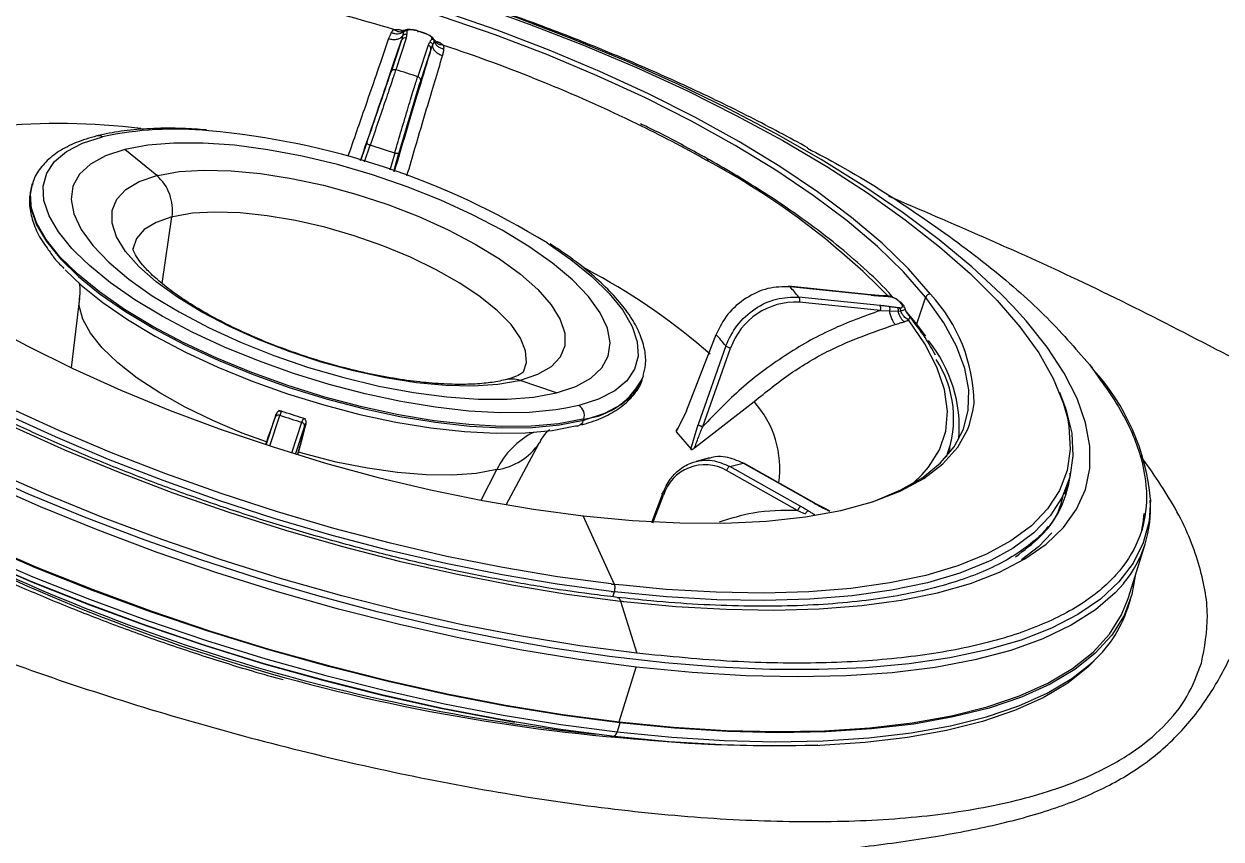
# Model space of a CAD drawing. Extents: x 939 to 1039, y 781 to 934.
# Drawn here: x 994.111 to 997.789, y 834.516 to 837.02 of the extents above; entities that cross this region are included whole.
import ezdxf

# ---------------------------------------------------------------- set-up
doc = ezdxf.new("R2010")
doc.units = 0
doc.header["$MEASUREMENT"] = 0
doc.layers.add('1', color=4, linetype='Continuous')

# ---------------------------------------------------------------- blocks, each defined once
blk = doc.blocks.new('Envoy')
at = {"layer": '1', "color": 3, "linetype": 'Continuous', "lineweight": 25}
for p, q in [((56.6192, 37.8247), (56.6065, 37.8285)), ((56.623, 37.8205), (56.6204, 37.808)), ((56.6259, 37.8245), (56.6213, 37.8245)), ((56.6256, 37.8243), (56.623, 37.8205)), ((56.6318, 37.827), (56.6256, 37.8243)), ((56.6829, 37.8187), (56.6682, 37.8234)), ((56.6172, 37.7949), (56.585, 37.6979)), ((56.6317, 37.8016), (56.5995, 37.7046)), ((56.6204, 37.808), (56.6172, 37.7949)), ((56.6993, 37.7801), (56.667, 37.6832)), ((56.7126, 37.7787), (56.7179, 37.7904)), ((56.7181, 37.7949), (56.7138, 37.8021)), ((56.7179, 37.7904), (56.7181, 37.7949)), ((56.7365, 37.7872), (56.7242, 37.7913)), ((56.7073, 37.7663), (56.6751, 37.6693)), ((56.7073, 37.7663), (56.7126, 37.7787)), ((55.865, 37.3791), (55.7669, 37.4597)), ((56.5104, 37.48), (56.4915, 37.4254)), ((56.5031, 37.4216), (56.5207, 37.4726)), ((56.5964, 37.4485), (56.5813, 37.3957)), ((56.593, 37.3918), (56.6093, 37.4486)), ((55.4824, 37.3535), (55.4812, 37.3497)), ((55.4817, 37.351), (55.4824, 37.3535)), ((55.8812, 37.0483), (55.9118, 37.2524)), ((57.2115, 37.078), (57.1803, 37.0953)), ((58.0586, 37.0133), (57.8064, 37.0392)), ((58.0607, 37.0121), (57.8111, 37.0377)), ((58.0848, 37.0112), (58.0589, 37.0132)), ((58.109, 37.0097), (58.0845, 37.0112)), ((58.1161, 37.0089), (58.1089, 37.0097)), ((55.6272, 37.0029), (55.6019, 36.7892)), ((58.0874, 36.9803), (57.8378, 37.006)), ((58.0886, 36.9648), (57.8391, 36.9904)), ((58.1588, 36.9822), (58.1529, 36.9892)), ((58.2275, 37.006), (58.1996, 36.9224)), ((58.0886, 36.9648), (58.1167, 36.9639)), ((58.1167, 36.9639), (58.143, 36.9631)), ((58.143, 36.9631), (58.1506, 36.964)), ((58.1644, 36.9645), (58.1996, 36.9224)), ((58.1748, 36.9359), (58.1698, 36.9388)), ((58.1996, 36.9224), (58.2273, 36.886)), ((57.493, 36.6568), (57.5836, 36.8915)), ((57.6135, 36.856), (57.5282, 36.6151)), ((57.5432, 36.6083), (57.6284, 36.8492)), ((57.0932, 36.7121), (56.9816, 36.7498)), ((57.3571, 36.7535), (57.3588, 36.7583)), ((57.3588, 36.7583), (57.36, 36.7622)), ((57.3607, 36.7647), (57.36, 36.7622)), ((57.5178, 36.5431), (57.7003, 36.6851)), ((56.2121, 36.5489), (56.2434, 36.6428)), ((56.2474, 36.6551), (56.2434, 36.6428)), ((57.1622, 36.6732), (57.1217, 36.6644)), ((57.493, 36.6568), (57.4615, 36.5921)), ((56.201, 36.5525), (56.2289, 36.6362)), ((56.2797, 36.5274), (56.3109, 36.6214)), ((56.2911, 36.5239), (56.319, 36.6076)), ((56.3109, 36.6214), (56.3155, 36.6335)), ((57.1776, 36.6315), (57.1764, 36.6277)), ((57.4707, 36.611), (57.4667, 36.6038)), ((57.5066, 36.5385), (57.5282, 36.6151)), ((57.4615, 36.592), (57.5067, 36.5385)), ((56.9387, 36.3682), (57.0404, 36.5578)), ((58.2964, 36.5245), (58.3027, 36.5444)), ((57.5635, 36.5119), (57.5224, 36.5015)), ((57.6261, 36.4858), (57.6669, 36.4961)), ((57.885, 36.3731), (57.6669, 36.4961)), ((57.8875, 36.3729), (57.6693, 36.4959)), ((56.8619, 36.382), (56.91, 36.4762)), ((57.8342, 36.3509), (57.616, 36.4738)), ((57.8442, 36.3628), (57.6261, 36.4858)), ((58.6555, 36.4008), (58.6681, 36.4435)), ((57.4202, 36.4045), (57.3848, 36.313)), ((57.3895, 36.3129), (57.4221, 36.3973)), ((57.8342, 36.3509), (57.8577, 36.3399)), ((57.9128, 36.3593), (57.8882, 36.3724)), ((57.9348, 36.3481), (57.9125, 36.3595)), ((57.2717, 36.1236), (57.1755, 36.3341)), ((58.8498, 36.0799), (58.9027, 36.2476)), ((57.2667, 36.0853), (57.2714, 36.1009)), ((57.2979, 36.1207), (57.2716, 36.1236)), ((57.2904, 36.0722), (57.3402, 35.9118)), ((58.8487, 36.0501), (58.8573, 36.0775)), ((57.2855, 35.7017), (57.3384, 35.8695)), ((57.2883, 35.6982), (57.2797, 35.6708))]:
    blk.add_line(p, q, dxfattribs=at)
at = {"layer": '1', "color": 3, "linetype": 'Continuous', "lineweight": 25, "flags": 128}
for points in [[(58.4964, 36.9769), (58.4588, 37.0156), (58.3697, 37.0987), (58.2694, 37.182), (58.1584, 37.265), (58.0374, 37.3473), (57.9071, 37.4284), (57.7682, 37.5077), (57.6216, 37.5848), (57.468, 37.6593), (57.3086, 37.7307), (57.144, 37.7986), (56.9754, 37.8626), (56.8037, 37.9224), (56.6298, 37.9775), (56.4549, 38.0278), (56.28, 38.0727), (56.106, 38.1122), (55.9339, 38.146), (55.7649, 38.1739), (55.5999, 38.1956)], [(56.8397, 37.9054), (57.0098, 37.8448), (57.1765, 37.78), (57.3387, 37.7114), (57.4954, 37.6393), (57.6458, 37.5643), (57.7888, 37.4867), (57.9236, 37.4071), (58.0493, 37.3259), (58.1652, 37.2437), (58.2706, 37.1609), (58.3648, 37.0781), (58.4473, 36.9957), (58.5175, 36.9143), (58.575, 36.8344), (58.6194, 36.7564), (58.6505, 36.6809), (58.6631, 36.6351)], [(55.4223, 36.6085), (55.5817, 36.5371), (55.7463, 36.4692), (55.9149, 36.4052), (56.0866, 36.3454), (56.2605, 36.2903), (56.4354, 36.2401), (56.6104, 36.1951), (56.7844, 36.1556), (56.9564, 36.1218), (57.1254, 36.0939), (57.2904, 36.0722)], [(58.2427, 37.0149), (58.1746, 37.0927), (58.0936, 37.1715), (58.0002, 37.2506), (57.8952, 37.3295), (57.7793, 37.4075), (57.6535, 37.4841), (57.5187, 37.5587), (57.376, 37.6307), (57.2263, 37.6995), (57.0709, 37.7647), (56.911, 37.8257), (56.7477, 37.8821), (56.5823, 37.9334), (56.416, 37.9793), (56.2502, 38.0194), (56.0861, 38.0535), (55.9249, 38.0811), (55.7679, 38.1022)], [(58.2275, 37.006), (58.1599, 37.0833), (58.0794, 37.1616), (57.9866, 37.2402), (57.8823, 37.3185), (57.7672, 37.396), (57.6423, 37.4721), (57.5084, 37.5462), (57.3666, 37.6177), (57.218, 37.686), (57.0637, 37.7508), (56.9048, 37.8114), (56.7426, 37.8674), (56.5783, 37.9184), (56.4132, 37.964), (56.2485, 38.0038), (56.0855, 38.0376), (55.9254, 38.065), (55.7695, 38.086)], [(55.3326, 36.9278), (55.4663, 36.8559), (55.6072, 36.7867), (55.7544, 36.7206), (55.9067, 36.6581), (56.0631, 36.5996), (56.2224, 36.5456), (56.3835, 36.4964), (56.5453, 36.4524), (56.7065, 36.4139), (56.8661, 36.3812), (57.0228, 36.3546), (57.1755, 36.3342)], [(57.2883, 35.6982), (57.1154, 35.7209), (56.9384, 35.7497), (56.7583, 35.7844), (56.5761, 35.8249), (56.3927, 35.8709), (56.2092, 35.9222), (56.0265, 35.9786), (55.8455, 36.0397), (55.6673, 36.1051), (55.4928, 36.1747), (55.323, 36.2479)], [(55.3261, 36.2497), (55.4954, 36.1767), (55.6694, 36.1074), (55.8471, 36.0421), (56.0275, 35.9812), (56.2097, 35.925), (56.3926, 35.8739), (56.5754, 35.828), (56.7571, 35.7876), (56.9366, 35.753), (57.1131, 35.7243), (57.2855, 35.7017)], [(57.2609, 36.1021), (57.0954, 36.1244), (56.9259, 36.1528), (56.7535, 36.1874), (56.5792, 36.2278), (56.4041, 36.2737), (56.2292, 36.325), (56.0557, 36.3813), (55.8845, 36.4422), (55.7168, 36.5074), (55.5536, 36.5764), (55.3959, 36.6489), (55.2447, 36.7244), (55.1008, 36.8025), (54.9652, 36.8826), (54.8387, 36.9642), (54.722, 37.047), (54.616, 37.1303), (54.5212, 37.2136), (54.4383, 37.2965), (54.3677, 37.3783), (54.3098, 37.4587), (54.2744, 37.519)], [(55.6159, 37.1428), (55.6045, 37.155), (55.563, 37.2063), (55.5343, 37.2558), (55.5185, 37.3029), (55.5161, 37.3468), (55.527, 37.3869), (55.5511, 37.4226), (55.5879, 37.4534), (55.6371, 37.4788), (55.6978, 37.4986)], [(57.2712, 35.6567), (57.0987, 35.6793), (56.9223, 35.708), (56.7428, 35.7426), (56.5612, 35.783), (56.3784, 35.8289), (56.1954, 35.88), (56.0133, 35.9362), (55.8329, 35.9971), (55.6553, 36.0624), (55.4814, 36.1317), (55.312, 36.2046)], [(55.7669, 37.4597), (55.7077, 37.4401), (55.661, 37.4144), (55.6274, 37.3832), (55.6075, 37.3468), (55.6017, 37.306), (55.6101, 37.2614), (55.6325, 37.2139), (55.6685, 37.1641), (55.7176, 37.113), (55.7789, 37.0614), (55.8513, 37.0102), (55.9336, 36.9604), (56.0244, 36.9127), (56.1222, 36.8679), (56.2252, 36.8269), (56.3317, 36.7903), (56.4399, 36.7588), (56.5479, 36.7328), (56.654, 36.7129), (56.7561, 36.6994), (56.8527, 36.6925), (56.9421, 36.6923), (57.0227, 36.6989), (57.0932, 36.7121)], [(57.0932, 36.7121), (57.1523, 36.7317), (57.1991, 36.7573), (57.2327, 36.7886), (57.2526, 36.8249), (57.2584, 36.8657), (57.25, 36.9103), (57.2276, 36.9579), (57.1915, 37.0077), (57.1424, 37.0588), (57.0812, 37.1104), (57.0088, 37.1615), (56.9264, 37.2114), (56.8356, 37.2591), (56.7379, 37.3038), (56.6349, 37.3449), (56.5284, 37.3815), (56.4201, 37.413), (56.3121, 37.4389), (56.2061, 37.4588), (56.1039, 37.4723), (56.0073, 37.4792), (55.9179, 37.4794), (55.8373, 37.4728), (55.7669, 37.4597)], [(55.3143, 36.2204), (55.4842, 36.1472), (55.6587, 36.0777), (55.8369, 36.0122), (56.0178, 35.9512), (56.2006, 35.8948), (56.3841, 35.8435), (56.5674, 35.7975), (56.7496, 35.757), (56.9297, 35.7222), (57.1067, 35.6935), (57.2797, 35.6708)], [(56.9783, 36.749), (56.9127, 36.7375), (56.8372, 36.7327), (56.7534, 36.7346), (56.6628, 36.7432), (56.5674, 36.7582), (56.4691, 36.7795), (56.3698, 36.8066), (56.2717, 36.8389), (56.1766, 36.8757), (56.0865, 36.9164), (56.0032, 36.96), (55.9284, 37.0058), (55.8637, 37.0528), (55.8103, 37.1), (55.7693, 37.1465), (55.7415, 37.1913), (55.7276, 37.2336), (55.7278, 37.2724), (55.742, 37.307), (55.7701, 37.3368), (55.8113, 37.3609), (55.865, 37.3791)], [(55.8683, 37.3799), (55.9339, 37.3914), (56.0093, 37.3962), (56.0932, 37.3943), (56.1838, 37.3858), (56.2792, 37.3707), (56.3775, 37.3494), (56.4767, 37.3224), (56.5749, 37.2901), (56.67, 37.2532), (56.7601, 37.2126), (56.8434, 37.1689), (56.9181, 37.1231), (56.9829, 37.0761), (57.0363, 37.0289), (57.0773, 36.9824), (57.105, 36.9376), (57.119, 36.8953), (57.1188, 36.8565), (57.1045, 36.8219), (57.0765, 36.7922), (57.0352, 36.768), (56.9816, 36.7498)], [(55.4812, 37.3497), (55.4757, 37.3217), (55.4788, 37.2763), (55.4955, 37.2277), (55.5257, 37.1765), (55.5688, 37.1235), (55.6243, 37.0696), (55.6914, 37.0154), (55.7691, 36.9618), (55.8562, 36.9095), (55.9515, 36.8593), (56.0536, 36.812), (56.161, 36.7681), (56.2722, 36.7285), (56.3855, 36.6935), (56.4994, 36.6638), (56.612, 36.6397), (56.7219, 36.6217), (56.8274, 36.6099), (56.927, 36.6046), (57.0193, 36.6058), (57.1028, 36.6136), (57.1764, 36.6277)], [(57.1742, 36.6307), (57.1, 36.6169), (57.0161, 36.6095), (56.9234, 36.6086), (56.8235, 36.6142), (56.7177, 36.6263), (56.6076, 36.6446), (56.4948, 36.669), (56.381, 36.699), (56.2677, 36.7342), (56.1567, 36.7741), (56.0495, 36.8182), (55.9477, 36.8657), (55.8527, 36.916), (55.7661, 36.9684), (55.6889, 37.022), (55.6224, 37.0762), (55.5675, 37.1302), (55.525, 37.183), (55.4955, 37.2341), (55.4795, 37.2826), (55.4771, 37.3278), (55.4817, 37.351)], [(58.9185, 36.3848), (58.9141, 36.3173), (58.8965, 36.2509), (58.8657, 36.1887), (58.8218, 36.1312), (58.7651, 36.0785), (58.6958, 36.0311), (58.6145, 35.989), (58.5214, 35.9527), (58.4171, 35.9222), (58.3021, 35.8977), (58.1771, 35.8794), (58.0427, 35.8674), (57.8997, 35.8616), (57.7487, 35.8622), (57.5906, 35.8691), (57.4263, 35.8824), (57.2567, 35.9019), (57.0825, 35.9275), (56.9048, 35.9591), (56.7246, 35.9965), (56.5427, 36.0395), (56.3601, 36.088), (56.1778, 36.1416), (55.9969, 36.2), (55.8182, 36.263), (55.6426, 36.3302), (55.4713, 36.4012), (55.305, 36.4757)], [(57.3402, 35.9119), (57.1651, 35.9349), (56.986, 35.9642), (56.8037, 35.9997), (56.6192, 36.0411), (56.4337, 36.0883), (56.2481, 36.1409), (56.0634, 36.1986), (55.8808, 36.2612), (55.7012, 36.3283), (55.5257, 36.3995), (55.3552, 36.4744), (55.1906, 36.5527), (55.0329, 36.6337), (54.8831, 36.7172), (54.7418, 36.8026), (54.6099, 36.8895), (54.4882, 36.9774), (54.3773, 37.0657), (54.2778, 37.154), (54.1903, 37.2418), (54.1153, 37.3287)], [(57.2611, 36.1248), (57.0967, 36.1469), (56.9282, 36.1753), (56.7568, 36.2096), (56.5836, 36.2497), (56.4095, 36.2954), (56.2357, 36.3464), (56.0632, 36.4023), (55.8931, 36.4629), (55.7264, 36.5276), (55.5642, 36.5963), (55.4074, 36.6684), (55.2571, 36.7434), (55.1141, 36.821), (54.9793, 36.9006), (54.8536, 36.9818), (54.7376, 37.064), (54.6322, 37.1468), (54.538, 37.2296), (54.4556, 37.312), (54.4359, 37.3335)], [(57.3384, 35.8695), (57.1618, 35.8927), (56.981, 35.9223), (56.797, 35.9581), (56.6109, 35.9999), (56.4237, 36.0474), (56.2364, 36.1005), (56.0501, 36.1588), (55.8658, 36.222), (55.6846, 36.2897), (55.5075, 36.3615), (55.3354, 36.4371), (55.1694, 36.516), (55.0103, 36.5979), (54.8591, 36.6821), (54.7165, 36.7683), (54.5834, 36.8559), (54.4606, 36.9446), (54.3487, 37.0337), (54.2483, 37.1228), (54.1601, 37.2115), (54.0844, 37.2991)], [(56.9923, 36.7761), (57.0012, 36.8049), (56.9986, 36.8409), (56.9826, 36.88), (56.9536, 36.9214), (56.9122, 36.964), (56.8593, 37.0069), (56.7961, 37.0492), (56.7241, 37.09), (56.6448, 37.1283), (56.5599, 37.1633), (56.4714, 37.1943), (56.3813, 37.2204), (56.2915, 37.2412), (56.204, 37.2561), (56.1208, 37.2649), (56.0437, 37.2673), (55.9745, 37.2634), (55.9147, 37.2531)], [(55.9118, 37.2524), (55.8632, 37.2357), (55.8265, 37.2134), (55.8025, 37.1858), (55.7917, 37.1536), (55.7916, 37.1533)], [(57.0642, 37.1725), (57.1374, 37.1216), (57.2021, 37.0691), (57.2556, 37.0168), (57.297, 36.9655), (57.3258, 36.9159), (57.3415, 36.8689), (57.344, 36.825), (57.3331, 36.7848), (57.309, 36.7491), (57.2721, 36.7183), (57.2229, 36.6929), (57.1622, 36.6732)], [(57.1217, 36.6644), (57.0908, 36.6595), (57.0098, 36.652), (56.9203, 36.6509), (56.8236, 36.6561), (56.7213, 36.6675), (56.6146, 36.6851), (56.5053, 36.7085), (56.3949, 36.7374), (56.285, 36.7714), (56.1772, 36.81), (56.0731, 36.8526), (55.9742, 36.8986), (55.8819, 36.9473), (55.7977, 36.9981), (55.7226, 37.0501), (55.6579, 37.1027), (55.6159, 37.1428)], [(55.584, 37.09), (55.6332, 37.0428), (55.6988, 36.9898), (55.7748, 36.9373), (55.86, 36.8861), (55.9532, 36.837), (56.0531, 36.7907), (56.1583, 36.7478), (56.267, 36.709), (56.3779, 36.6748), (56.4893, 36.6457), (56.5996, 36.6222), (56.7071, 36.6045), (56.8103, 36.593), (56.9078, 36.5878), (56.998, 36.589), (57.0797, 36.5966), (57.1517, 36.6104)], [(56.202, 36.561), (56.1279, 36.5883), (56.0372, 36.6266), (55.9521, 36.6681), (55.8742, 36.712), (55.8049, 36.7575), (55.7457, 36.8038), (55.6975, 36.8499), (55.6612, 36.8951), (55.6376, 36.9384), (55.627, 36.9792), (55.6272, 37.0029)], [(57.3007, 36.071), (57.4605, 36.0559), (57.6143, 36.047), (57.7613, 36.0445), (57.9005, 36.0484), (58.0313, 36.0586), (58.1528, 36.0751), (58.2643, 36.0979), (58.3651, 36.1266), (58.4547, 36.1613), (58.5326, 36.2017), (58.5982, 36.2475), (58.6513, 36.2985), (58.6914, 36.3544), (58.7184, 36.4148), (58.7321, 36.4795), (58.7325, 36.548), (58.7194, 36.6199), (58.693, 36.6948), (58.6535, 36.7723), (58.6011, 36.8519), (58.5361, 36.9331), (58.4964, 36.9769)], [(58.0539, 36.3742), (58.0722, 36.3804), (58.1515, 36.4136), (58.2188, 36.4524), (58.2735, 36.4966), (58.3152, 36.546), (58.3437, 36.6001), (58.3588, 36.6586), (58.3602, 36.721), (58.3481, 36.7869), (58.3225, 36.8558), (58.2836, 36.9273), (58.2317, 37.0007)], [(58.2171, 36.461), (58.2369, 36.4836), (58.2701, 36.5366), (58.2893, 36.5942), (58.2944, 36.656), (58.2854, 36.7217), (58.2623, 36.7905), (58.2254, 36.8621), (58.1748, 36.9359)], [(57.1799, 36.6286), (57.242, 36.6492), (57.292, 36.6757), (57.3295, 36.7077), (57.3537, 36.7448), (57.3571, 36.7535)], [(58.6385, 36.7139), (58.6587, 36.6616), (58.6764, 36.5885), (58.6804, 36.5189), (58.6707, 36.453), (58.6473, 36.3913), (58.6104, 36.3342), (58.5601, 36.2821), (58.4969, 36.2352), (58.4277, 36.197)], [(54.4479, 36.6942), (54.4534, 36.6901), (54.5763, 36.6045), (54.7087, 36.52), (54.8498, 36.4371), (54.9988, 36.3561), (55.155, 36.2776), (55.3176, 36.202), (55.4856, 36.1296), (55.6583, 36.0608), (55.8345, 35.996), (56.0135, 35.9356), (56.1943, 35.8799), (56.3758, 35.8291), (56.5572, 35.7835), (56.7374, 35.7435), (56.9156, 35.7091), (56.9642, 35.7007)], [(58.3628, 36.6145), (58.3742, 36.6603), (58.3766, 36.6803)], [(56.2325, 36.6474), (56.2318, 36.6452), (56.2289, 36.6362)], [(56.2296, 36.6398), (56.2313, 36.6446), (56.2327, 36.648), (56.2325, 36.6474)], [(56.3231, 36.6189), (56.3234, 36.6192), (56.3229, 36.6155), (56.3205, 36.6056), (56.3164, 36.5898), (56.3107, 36.5686), (56.3036, 36.5429), (56.2977, 36.5219)], [(56.319, 36.6076), (56.3221, 36.6165), (56.3231, 36.6189)], [(57.1755, 36.3342), (57.3272, 36.3198), (57.4723, 36.3123), (57.6099, 36.3117), (57.7388, 36.3179), (57.858, 36.3311), (57.9667, 36.3509), (58.064, 36.3774), (58.1492, 36.4103), (58.2217, 36.4493), (58.2808, 36.4942), (58.3261, 36.5446), (58.3573, 36.6001), (58.3628, 36.6145)], [(58.6631, 36.6351), (58.6681, 36.6083), (58.6721, 36.5391), (58.6624, 36.4736), (58.6392, 36.4123), (58.6025, 36.3556), (58.5526, 36.3037), (58.4897, 36.2571), (58.4144, 36.216), (58.327, 36.1807), (58.3195, 36.1781)], [(56.91, 36.4762), (56.8465, 36.4644), (56.7736, 36.4589), (56.6925, 36.4598), (56.6049, 36.4669), (56.5124, 36.4801), (56.4166, 36.4993), (56.3194, 36.5241), (56.3003, 36.5296)], [(58.184, 36.4307), (58.1901, 36.4357), (58.2171, 36.461)], [(58.8972, 36.3258), (58.8953, 36.3124), (58.8909, 36.2901)], [(58.8931, 36.2897), (58.8936, 36.2923), (58.8994, 36.3414)], [(58.6157, 36.282), (58.5742, 36.2394), (58.5222, 36.1991)], [(58.4277, 36.197), (58.4211, 36.1938), (58.3332, 36.1583), (58.2336, 36.1288), (58.1231, 36.1054), (58.0023, 36.0884), (57.8719, 36.0779), (57.7327, 36.0739), (57.5856, 36.0764), (57.4316, 36.0854), (57.2714, 36.1009)], [(58.3195, 36.1781), (58.228, 36.1513), (58.1181, 36.1281), (57.998, 36.1112), (57.8684, 36.1008), (57.7301, 36.0968), (57.5839, 36.0992), (57.4308, 36.1082), (57.2979, 36.1207)], [(58.8718, 36.1496), (58.8617, 36.0925), (58.8373, 36.0279), (58.7997, 35.9676), (58.7491, 35.9122), (58.6858, 35.8619), (58.61, 35.8169), (58.5222, 35.7774), (58.4229, 35.7438), (58.3126, 35.7162), (58.1919, 35.6946), (58.0614, 35.6794), (57.9218, 35.6704), (57.7739, 35.6678), (57.6185, 35.6716), (57.4563, 35.6817), (57.2883, 35.6982)], [(58.8362, 36.1267), (58.8105, 36.0981), (58.7494, 36.0453), (58.6752, 35.9979), (58.5883, 35.9564), (58.4893, 35.9209), (58.3787, 35.8915), (58.2571, 35.8686), (58.1251, 35.8521), (57.9836, 35.8423), (57.8333, 35.8391), (57.6751, 35.8426), (57.5098, 35.8527), (57.3384, 35.8695)], [(57.2855, 35.7017), (57.453, 35.6853), (57.6147, 35.6752), (57.7697, 35.6714), (57.9172, 35.674), (58.0563, 35.6829), (58.1864, 35.6981), (58.3068, 35.7196), (58.4168, 35.7472), (58.5158, 35.7807), (58.6033, 35.82), (58.6788, 35.8649), (58.742, 35.9151), (58.7924, 35.9703), (58.8299, 36.0304), (58.8498, 36.0799)], [(58.7641, 35.9084), (58.7273, 35.87), (58.6642, 35.8199), (58.5887, 35.775), (58.5012, 35.7357), (58.4022, 35.7022), (58.2922, 35.6746), (58.1719, 35.6532), (58.0418, 35.6379), (57.9027, 35.629), (57.7552, 35.6264), (57.6003, 35.6302), (57.4386, 35.6403), (57.2712, 35.6567)], [(57.2797, 35.6708), (57.4477, 35.6543), (57.6099, 35.6442), (57.7653, 35.6404), (57.9132, 35.643), (58.0528, 35.6519), (58.1833, 35.6672), (58.304, 35.6888), (58.4143, 35.7164), (58.5136, 35.75), (58.6014, 35.7894), (58.6771, 35.8345), (58.7337, 35.8786)]]:
    blk.add_lwpolyline(points, dxfattribs=at)
at = {"layer": '1', "color": 3, "linetype": 'Continuous', "lineweight": 25}
for centre, radius, start, end in [((55.1446, 33.0464), 4.9962, 73.1436, 80.5251), ((56.6279, 37.7908), 0.0114, 70.5192, 158.8934), ((56.6962, 37.769), 0.0115, 346.1646, 74.2265), ((55.1865, 33.0839), 4.9478, 64.1919, 71.6185), ((30.6386, 46.455), 27.3843, 340.86825, 341.3502), ((55.332, 33.5962), 4.2995, 71.9094, 72.8544), ((63.8289, 35.4157), 7.5005, 162.51407, 164.2736), ((55.5664, 35.4617), 2.0774, 83.1039, 95.5485), ((55.9189, 36.4662), 1.0558, 84.2071, 102.0851), ((55.5726, 33.8991), 4.0458, 60.6602, 64.0882), ((55.6865, 37.4795), 0.0222, 59.2126, 103.503), ((55.8175, 35.1487), 2.377, 58.3658, 84.9813), ((55.4223, 33.8829), 3.754, 71.7742, 72.986), ((57.5604, 37.4205), 0.0077, 67.8475, 134.4965), ((56.4721, 35.3951), 2.3015, 44.4896, 61.9331), ((55.9706, 36.9616), 0.4306, 103.7361, 104.1874), ((55.7732, 37.2732), 0.1402, 351.4597, 49.0688), ((56.0049, 36.8839), 0.3801, 103.7396, 104.1834), ((56.2338, 35.2974), 2.0313, 49.0224, 61.2288), ((57.1646, 36.4658), 0.8631, 38.7392, 41.4956), ((58.0582, 37.0102), 0.0031, 36.2035, 82.61), ((58.2401, 37.0018), 0.0133, 78.5767, 161.5782), ((57.8743, 36.6734), 0.5023, 0.7878, 42.8219), ((57.8281, 36.7791), 0.2116, 87.0367, 160.6671), ((58.071, 36.9712), 0.0187, 340.0371, 29.0968), ((57.4409, 36.3799), 1.0053, 38.1354, 38.5223), ((57.0231, 36.389), 0.7527, 38.3418, 41.8809), ((57.8985, 36.6026), 0.4328, 355.7549, 38.6701), ((57.9839, 36.6342), 0.3298, 338.9392, 33.2119), ((58.7162, 36.7763), 0.0269, 17.1647, 57.1512), ((56.955, 36.6741), 0.0802, 70.6915, 103.5884), ((56.8779, 37.1599), 0.423, 283.732, 284.1915), ((57.1506, 36.8618), 0.2319, 276.68, 334.545), ((58.2427, 36.3248), 0.6784, 5.0763, 42.6249), ((57.4724, 36.4789), 0.3073, 351.8629, 42.1383), ((66.0001, 33.1742), 10.3669, 160.47075, 160.97844), ((57.5788, 40.7316), 4.3013, 251.9117, 252.8563), ((57.1427, 36.6423), 0.0365, 342.8461, 57.6814), ((57.1543, 36.633), 0.0228, 263.6356, 346.4556), ((57.0327, 37.2044), 0.5909, 283.8495, 284.1905), ((57.0473, 37.1391), 0.5275, 284.1705, 284.5705), ((57.1369, 36.3655), 0.2525, 116.9799, 154.0105), ((56.8846, 36.6619), 0.1874, 277.7833, 326.1747), ((57.5497, 36.3579), 0.1335, 60.221, 162.8491), ((58.3555, 36.4958), 0.3184, 318.9116, 352.796), ((57.7852, 41.3884), 5.7571, 239.15262, 265.88196), ((58.5625, 36.3547), 0.3562, 320.2033, 4.4603), ((57.8306, 41.5326), 5.9013, 241.02561, 264.00898), ((57.8521, 36.3461), 0.0185, 115.1164, 164.9461), ((57.886, 36.3702), 0.00305, 44.4919, 108.7509), ((57.833, 41.0112), 4.9198, 263.3252, 263.4482), ((57.842, 41.0688), 5.0006, 263.3271, 263.4488), ((57.8324, 40.795), 4.7538, 263.4537, 263.5784), ((58.4761, 36.1757), 0.3932, 310.9363, 341.3716), ((57.7483, 39.5969), 3.9685, 262.958, 272.1448), ((57.2531, 35.6773), 0.0274, 311.3146, 346.2844)]:
    blk.add_arc(centre, radius, start, end, dxfattribs=at)
for points, knots in [([(57.8658, 37.4649), (57.8074, 37.4964), (57.6873, 37.5613), (57.4996, 37.6514), (57.3063, 37.7371), (57.1119, 37.8156), (56.9163, 37.8876), (56.7193, 37.9534), (56.5207, 38.0132), (56.3204, 38.0669), (56.1182, 38.1145), (55.9138, 38.1557), (55.7105, 38.1903), (55.5761, 38.2069), (55.5102, 38.215)], [0, 0, 0, 0, 0.082076, 0.168844, 0.253821, 0.337426, 0.420092, 0.502229, 0.584233, 0.666438, 0.749171, 0.832859, 0.917971, 1, 1, 1, 1]), ([(56.5857, 37.8188), (56.584, 37.8154), (56.5809, 37.8094), (56.5785, 37.8029), (56.5774, 37.8)], [0, 0, 0, 0, 0.558867, 1, 1, 1, 1]), ([(56.5934, 37.828), (56.5917, 37.8264), (56.5887, 37.8237), (56.5866, 37.8203), (56.5857, 37.8188)], [0, 0, 0, 0, 0.5604195, 1, 1, 1, 1]), ([(56.5857, 37.8188), (56.589, 37.8177), (56.5956, 37.8153), (56.6059, 37.8146), (56.6155, 37.8161), (56.6206, 37.819), (56.623, 37.8205)], [0, 0, 0, 0, 0.240352, 0.493329, 0.749826, 1, 1, 1, 1]), ([(56.5934, 37.828), (56.5999, 37.8282), (56.6084, 37.8286), (56.6172, 37.8255), (56.6192, 37.8248)], [0, 0, 0, 0, 0.7692351, 1, 1, 1, 1]), ([(56.5934, 37.828), (56.5961, 37.8264), (56.6017, 37.8233), (56.6104, 37.8212), (56.6188, 37.8213), (56.6233, 37.8233), (56.6256, 37.8243)], [0, 0, 0, 0, 0.241816, 0.494715, 0.750383, 1, 1, 1, 1]), ([(56.6347, 37.8231), (56.6337, 37.8233), (56.6316, 37.8238), (56.6284, 37.8234), (56.6254, 37.8224), (56.6238, 37.8211), (56.623, 37.8205)], [0, 0, 0, 0, 0.245449, 0.499992, 0.754586, 1, 1, 1, 1]), ([(56.6357, 37.8253), (56.6348, 37.8256), (56.6328, 37.8261), (56.6292, 37.8261), (56.6269, 37.825), (56.6256, 37.8243)], [0, 0, 0, 0, 0.277262, 0.562145, 1, 1, 1, 1]), ([(56.6684, 37.8233), (56.6653, 37.8242), (56.6589, 37.8258), (56.6484, 37.8275), (56.6384, 37.8287), (56.633, 37.8276), (56.6303, 37.827)], [0, 0, 0, 0, 0.228876, 0.467574, 0.725191, 1, 1, 1, 1]), ([(56.6338, 37.8129), (56.634, 37.8148), (56.6342, 37.8182), (56.6346, 37.8216), (56.6347, 37.8231)], [0, 0, 0, 0, 0.560011, 1, 1, 1, 1]), ([(56.6347, 37.8231), (56.6348, 37.8235), (56.635, 37.8243), (56.6355, 37.825), (56.6357, 37.8253)], [0, 0, 0, 0, 0.559826, 1, 1, 1, 1]), ([(56.668, 37.8227), (56.6636, 37.824), (56.6555, 37.8264), (56.6451, 37.8277), (56.6385, 37.8271), (56.6366, 37.8259), (56.6357, 37.8253)], [0, 0, 0, 0, 0.334053, 0.623011, 0.821704, 1, 1, 1, 1]), ([(56.668, 37.8227), (56.6681, 37.823), (56.6683, 37.8237), (56.6682, 37.8233), (56.6678, 37.822), (56.6673, 37.8205), (56.667, 37.8197)], [0, 0, 0, 0, 0.244179, 0.500041, 0.755963, 1, 1, 1, 1]), ([(56.6827, 37.818), (56.6799, 37.8189), (56.675, 37.8205), (56.6701, 37.822), (56.668, 37.8227)], [0, 0, 0, 0, 0.560014, 1, 1, 1, 1]), ([(56.7103, 37.8016), (56.7101, 37.8024), (56.7095, 37.8041), (56.7063, 37.8072), (56.7008, 37.8108), (56.6926, 37.8147), (56.6861, 37.8169), (56.6827, 37.818)], [0, 0, 0, 0, 0.149131, 0.311912, 0.493485, 0.731837, 1, 1, 1, 1]), ([(56.7159, 37.7999), (56.714, 37.802), (56.7103, 37.8058), (56.7015, 37.8107), (56.6921, 37.8153), (56.686, 37.8176), (56.6829, 37.8187)], [0, 0, 0, 0, 0.27574, 0.533602, 0.772254, 1, 1, 1, 1]), ([(56.5774, 37.8), (56.5664, 37.7678), (56.5442, 37.7034), (56.5027, 37.5831), (56.4702, 37.4895), (56.4522, 37.4376)], [0, 0, 0, 0, 0.30853, 0.617069, 1, 1, 1, 1]), ([(56.4911, 37.4256), (56.5042, 37.4637), (56.5342, 37.5513), (56.5772, 37.6773), (56.6039, 37.7557), (56.6172, 37.7949)], [0, 0, 0, 0, 0.277947, 0.638986, 1, 1, 1, 1]), ([(56.5774, 37.8), (56.5814, 37.799), (56.5896, 37.7968), (56.602, 37.7974), (56.6132, 37.801), (56.618, 37.8057), (56.6204, 37.808)], [0, 0, 0, 0, 0.235279, 0.489152, 0.748904, 1, 1, 1, 1]), ([(56.6338, 37.8129), (56.6326, 37.8131), (56.63, 37.8136), (56.6261, 37.8128), (56.6227, 37.8109), (56.6211, 37.809), (56.6204, 37.808)], [0, 0, 0, 0, 0.243103, 0.499999, 0.75691, 1, 1, 1, 1]), ([(56.6317, 37.8016), (56.6323, 37.8036), (56.6334, 37.8073), (56.6337, 37.8112), (56.6338, 37.8129)], [0, 0, 0, 0, 0.5599536, 1, 1, 1, 1]), ([(56.7044, 37.7904), (56.7032, 37.7885), (56.7012, 37.7852), (56.6999, 37.7816), (56.6993, 37.7801)], [0, 0, 0, 0, 0.559958, 1, 1, 1, 1]), ([(56.7098, 37.7993), (56.7088, 37.7976), (56.7071, 37.7946), (56.7052, 37.7917), (56.7044, 37.7904)], [0, 0, 0, 0, 0.559971, 1, 1, 1, 1]), ([(56.7044, 37.7904), (56.7055, 37.7899), (56.7079, 37.7888), (56.7106, 37.7859), (56.7124, 37.7824), (56.7125, 37.7799), (56.7126, 37.7787)], [0, 0, 0, 0, 0.243108, 0.499971, 0.756882, 1, 1, 1, 1]), ([(56.7103, 37.8016), (56.7103, 37.8011), (56.7103, 37.8003), (56.71, 37.7996), (56.7098, 37.7993)], [0, 0, 0, 0, 0.559653, 1, 1, 1, 1]), ([(56.7098, 37.7993), (56.7108, 37.7989), (56.7127, 37.798), (56.7152, 37.7959), (56.717, 37.7933), (56.7176, 37.7913), (56.7179, 37.7904)], [0, 0, 0, 0, 0.24546, 0.500033, 0.754573, 1, 1, 1, 1]), ([(56.7103, 37.8016), (56.7112, 37.8013), (56.7129, 37.8007), (56.7152, 37.7992), (56.717, 37.7972), (56.7177, 37.7957), (56.7181, 37.7949)], [0, 0, 0, 0, 0.246539, 0.499995, 0.753402, 1, 1, 1, 1]), ([(56.7222, 37.7925), (56.7207, 37.7931), (56.7185, 37.7939), (56.7166, 37.7974), (56.716, 37.7985)], [0, 0, 0, 0, 0.669705, 1, 1, 1, 1]), ([(56.7476, 37.7675), (56.7443, 37.7685), (56.7375, 37.7704), (56.7286, 37.7757), (56.7216, 37.7825), (56.7191, 37.7878), (56.7179, 37.7904)], [0, 0, 0, 0, 0.24036, 0.493321, 0.749832, 1, 1, 1, 1]), ([(56.7468, 37.7793), (56.7436, 37.7796), (56.7372, 37.7802), (56.7288, 37.7836), (56.722, 37.7885), (56.7194, 37.7928), (56.7181, 37.7949)], [0, 0, 0, 0, 0.24185, 0.494722, 0.750398, 1, 1, 1, 1]), ([(56.7242, 37.7914), (56.7262, 37.7909), (56.735, 37.7884), (56.7416, 37.7832), (56.7468, 37.7793)], [0, 0, 0, 0, 0.22132, 1, 1, 1, 1]), ([(56.7476, 37.7675), (56.7477, 37.7697), (56.748, 37.7736), (56.7471, 37.7775), (56.7468, 37.7793)], [0, 0, 0, 0, 0.55896, 1, 1, 1, 1]), ([(56.7073, 37.7663), (56.6952, 37.7267), (56.6711, 37.6475), (56.6327, 37.5197), (56.6062, 37.4304), (56.5946, 37.3912)], [0, 0, 0, 0, 0.359606, 0.719238, 1, 1, 1, 1]), ([(56.6338, 37.3783), (56.6424, 37.4077), (56.6634, 37.4797), (56.7016, 37.6091), (56.7275, 37.6949), (56.7433, 37.7473)], [0, 0, 0, 0, 0.211361, 0.518296, 1, 1, 1, 1]), ([(56.7433, 37.7473), (56.7395, 37.7487), (56.7316, 37.7516), (56.7217, 37.7593), (56.7145, 37.7687), (56.7132, 37.7754), (56.7126, 37.7787)], [0, 0, 0, 0, 0.23343, 0.486562, 0.746986, 1, 1, 1, 1]), ([(56.7433, 37.7473), (56.7443, 37.7511), (56.7462, 37.7578), (56.7472, 37.7646), (56.7476, 37.7675)], [0, 0, 0, 0, 0.559232, 1, 1, 1, 1]), ([(57.28, 36.0837), (57.2533, 36.0869), (57.1757, 36.0962), (57.044, 36.1158), (56.8846, 36.1441), (56.7228, 36.1777), (56.5595, 36.2163), (56.3954, 36.2597), (56.2316, 36.3078), (56.069, 36.3601), (55.9083, 36.4165), (55.7504, 36.4767), (55.5962, 36.5403), (55.4466, 36.607), (55.3023, 36.6763), (55.1641, 36.748), (55.0327, 36.8217), (54.9089, 36.8968), (54.7933, 36.9731), (54.6866, 37.05), (54.5893, 37.1271), (54.502, 37.2039), (54.425, 37.2799), (54.3589, 37.3546), (54.3038, 37.4276), (54.26, 37.4983), (54.2274, 37.5664), (54.2071, 37.6309), (54.1977, 37.6748), (54.1982, 37.696), (54.1983, 37.6981)], [0, 0, 0, 0, 0.0198, 0.057424, 0.095068, 0.132727, 0.170397, 0.208076, 0.245759, 0.283445, 0.321132, 0.358814, 0.396491, 0.434159, 0.471815, 0.509455, 0.547076, 0.584672, 0.622239, 0.659768, 0.697253, 0.734685, 0.772057, 0.809363, 0.846603, 0.883798, 0.920988, 0.958256, 0.995782, 1, 1, 1, 1]), ([(56.5995, 37.7046), (56.5958, 37.6936), (56.5885, 37.6717), (56.5684, 37.6122), (56.5446, 37.5423), (56.5287, 37.4958), (56.5207, 37.4726)], [0, 0, 0, 0, 0.24956, 0.499965, 0.750384, 1, 1, 1, 1]), ([(56.585, 37.698), (56.5856, 37.6992), (56.5869, 37.7018), (56.5905, 37.7044), (56.595, 37.7055), (56.598, 37.7049), (56.5995, 37.7046)], [0, 0, 0, 0, 0.2499815, 0.5000149, 0.7499981, 1, 1, 1, 1]), ([(56.5964, 37.4485), (56.6032, 37.4721), (56.6169, 37.5193), (56.638, 37.59), (56.6563, 37.6501), (56.6635, 37.6721), (56.667, 37.6832)], [0, 0, 0, 0, 0.249604, 0.500028, 0.750014, 1, 1, 1, 1]), ([(56.667, 37.6832), (56.6684, 37.6825), (56.6713, 37.6813), (56.6742, 37.6778), (56.6757, 37.6736), (56.6753, 37.6708), (56.6751, 37.6694)], [0, 0, 0, 0, 0.250001, 0.500007, 0.750003, 1, 1, 1, 1]), ([(56.0182, 37.5196), (55.9931, 37.5214), (55.9363, 37.5254), (55.8545, 37.5247), (55.7731, 37.5188), (55.7168, 37.5097), (55.6878, 37.5027), (55.6813, 37.5011)], [0, 0, 0, 0, 0.193029, 0.437272, 0.682295, 0.928361, 1, 1, 1, 1]), ([(57.5633, 37.4276), (57.5421, 37.4394), (57.4805, 37.4735), (57.4102, 37.5106), (57.3589, 37.5348), (57.3518, 37.5381)], [0, 0, 0, 0, 0.312189, 0.905994, 1, 1, 1, 1]), ([(55.6813, 37.5011), (55.6699, 37.498), (55.6367, 37.4889), (55.5887, 37.4691), (55.5413, 37.4396), (55.5066, 37.4035), (55.487, 37.3728), (55.4834, 37.3539), (55.4827, 37.3502)], [0, 0, 0, 0, 0.111037, 0.325263, 0.539435, 0.749582, 0.950898, 1, 1, 1, 1]), ([(56.5207, 37.4726), (56.5192, 37.4731), (56.5163, 37.4742), (56.5127, 37.4764), (56.5105, 37.4784), (56.5104, 37.4795), (56.5104, 37.48)], [0, 0, 0, 0, 0.249989, 0.500047, 0.750054, 1, 1, 1, 1]), ([(56.6093, 37.4486), (56.6089, 37.4482), (56.6082, 37.4474), (56.6051, 37.447), (56.601, 37.4473), (56.5979, 37.4481), (56.5964, 37.4485)], [0, 0, 0, 0, 0.249984, 0.500027, 0.749983, 1, 1, 1, 1]), ([(57.865, 37.4633), (57.8981, 37.4458), (58.0213, 37.3803), (58.2084, 37.2601), (58.4203, 37.1063), (58.5993, 36.951), (58.6869, 36.8496), (58.7308, 36.7989)], [0, 0, 0, 0, 0.083964, 0.312972, 0.541982, 0.77099, 1, 1, 1, 1]), ([(53.5416, 37.4436), (53.5338, 37.4069), (53.5181, 37.3333), (53.531, 37.2166), (53.5705, 37.0965), (53.6388, 36.9737), (53.7343, 36.8496), (53.856, 36.7253), (54.0023, 36.6019), (54.1896, 36.4671), (54.4246, 36.3232), (54.7114, 36.1734), (55.0221, 36.033), (55.351, 35.9032), (55.6925, 35.7852), (56.0417, 35.6803), (56.3934, 35.5894), (56.7432, 35.514), (57.0869, 35.4552), (57.4198, 35.4146), (57.7369, 35.3938), (58.0332, 35.3942), (58.3032, 35.4172), (58.5415, 35.4637), (58.7259, 35.5282), (58.8633, 35.6037), (58.9617, 35.6845), (59.0358, 35.7765), (59.0622, 35.8469), (59.0755, 35.882)], [0, 0, 0, 0, 0.032035, 0.064076, 0.096124, 0.128168, 0.16019, 0.192159, 0.22404, 0.255791, 0.29782, 0.339493, 0.380787, 0.421548, 0.46212, 0.502427, 0.542538, 0.58275, 0.622976, 0.66359, 0.704546, 0.745743, 0.787501, 0.829602, 0.871984, 0.903926, 0.935933, 0.967968, 1, 1, 1, 1]), ([(58.1265, 37.0061), (58.1215, 37.0118), (58.0959, 37.0412), (58.039, 37.0949), (57.9559, 37.1667), (57.8624, 37.2382), (57.7601, 37.3089), (57.6599, 37.3722), (57.5919, 37.4112), (57.5633, 37.4276)], [0, 0, 0, 0, 0.040702, 0.208646, 0.376428, 0.544041, 0.711507, 0.878849, 1, 1, 1, 1]), ([(55.4826, 37.3516), (55.4792, 37.3392), (55.4718, 37.3127), (55.4751, 37.2686), (55.4895, 37.2213), (55.5086, 37.1822), (55.5265, 37.1586), (55.5318, 37.1517)], [0, 0, 0, 0, 0.1978704, 0.4246888, 0.6569583, 0.8992345, 1, 1, 1, 1]), ([(58.1138, 37.3163), (58.3081, 37.2333), (58.7142, 37.0599), (59.1051, 36.8544), (59.3089, 36.7472)], [0, 0, 0, 0, 0.478481, 1, 1, 1, 1]), ([(56.9358, 36.752), (56.9284, 36.7502), (56.9078, 36.7455), (56.8653, 36.7399), (56.8066, 36.7371), (56.7389, 36.7388), (56.6637, 36.7456), (56.5827, 36.7575), (56.4977, 36.7745), (56.4107, 36.7964), (56.3233, 36.8228), (56.2376, 36.8531), (56.1552, 36.8868), (56.078, 36.923), (56.0076, 36.9609), (55.9454, 36.9993), (55.8928, 37.0372), (55.851, 37.0731), (55.8205, 37.1051), (55.8015, 37.1315), (55.7927, 37.149), (55.7918, 37.156), (55.7917, 37.1548), (55.7917, 37.1545)], [0, 0, 0, 0, 0.027025, 0.074891, 0.123975, 0.174379, 0.225792, 0.277938, 0.33059, 0.38357, 0.436734, 0.489957, 0.543098, 0.596026, 0.6486, 0.700646, 0.751946, 0.80223, 0.851197, 0.898628, 0.944657, 0.990369, 1, 1, 1, 1]), ([(57.3597, 36.7655), (57.3627, 36.7761), (57.3694, 36.801), (57.3659, 36.8432), (57.3521, 36.8905), (57.3262, 36.9399), (57.2885, 36.991), (57.2395, 37.0431), (57.1795, 37.0951), (57.1239, 37.1374), (57.0856, 37.1617), (57.0736, 37.1694)], [0, 0, 0, 0, 0.085658, 0.199532, 0.316142, 0.437776, 0.56317, 0.689894, 0.81634, 0.94225, 1, 1, 1, 1]), ([(55.5318, 37.1517), (55.5387, 37.1415), (55.5517, 37.1224), (55.5708, 37.1032), (55.5796, 37.0942)], [0, 0, 0, 0, 0.535141, 1, 1, 1, 1]), ([(55.6262, 37.0495), (55.6266, 37.0474), (55.6287, 37.0373), (55.6303, 37.0192), (55.627, 37.0044), (55.6266, 37.0026)], [0, 0, 0, 0, 0.188814, 0.90592, 1, 1, 1, 1]), ([(57.8111, 37.0377), (57.7883, 37.0375), (57.7427, 37.0372), (57.6742, 37.0054), (57.6158, 36.9556), (57.5943, 36.9129), (57.5836, 36.8915)], [0, 0, 0, 0, 0.249561, 0.499966, 0.750385, 1, 1, 1, 1]), ([(58.0607, 37.0121), (58.0659, 37.0116), (58.0751, 37.0107), (58.084, 37.0102), (58.0879, 37.0099)], [0, 0, 0, 0, 0.559989, 1, 1, 1, 1]), ([(58.0879, 37.0099), (58.0924, 37.0097), (58.1003, 37.0092), (58.1083, 37.0087), (58.1118, 37.0084)], [0, 0, 0, 0, 0.56, 1, 1, 1, 1]), ([(58.1118, 37.0084), (58.1113, 37.0088), (58.1103, 37.0097), (58.1086, 37.0098), (58.1069, 37.0092), (58.1059, 37.0082), (58.1054, 37.0077)], [0, 0, 0, 0, 0.245422, 0.49992, 0.754528, 1, 1, 1, 1]), ([(58.1118, 37.0084), (58.1128, 37.0084), (58.1147, 37.0082), (58.1167, 37.0079), (58.1175, 37.0078)], [0, 0, 0, 0, 0.559766, 1, 1, 1, 1]), ([(58.1477, 36.9915), (58.1454, 36.9935), (58.1401, 36.9982), (58.1283, 37.0052), (58.1188, 37.0068), (58.1139, 37.0075)], [0, 0, 0, 0, 0.277144, 0.631686, 1, 1, 1, 1]), ([(58.1175, 37.0078), (58.1173, 37.0081), (58.1169, 37.0088), (58.1163, 37.0088), (58.1161, 37.0088)], [0, 0, 0, 0, 0.605407, 1, 1, 1, 1]), ([(58.1474, 36.9918), (58.1454, 36.9939), (58.1417, 36.9978), (58.1332, 37.0028), (58.1248, 37.0062), (58.1199, 37.0072), (58.1175, 37.0078)], [0, 0, 0, 0, 0.334692, 0.62382, 0.822281, 1, 1, 1, 1]), ([(57.6135, 36.856), (57.6238, 36.8778), (57.6444, 36.9217), (57.7017, 36.9727), (57.7695, 37.0053), (57.815, 37.0058), (57.8378, 37.006)], [0, 0, 0, 0, 0.249605, 0.5000279, 0.7500093, 1, 1, 1, 1]), ([(57.8378, 37.006), (57.8384, 37.0051), (57.8394, 37.0035), (57.8401, 36.9994), (57.8401, 36.9948), (57.8394, 36.9919), (57.8391, 36.9904)], [0, 0, 0, 0, 0.2499955, 0.499973, 0.7499849, 1, 1, 1, 1]), ([(58.1158, 36.9768), (58.1105, 36.9775), (58.1009, 36.9789), (58.0915, 36.9799), (58.0874, 36.9803)], [0, 0, 0, 0, 0.559967, 1, 1, 1, 1]), ([(58.1416, 36.9731), (58.1368, 36.9738), (58.1282, 36.975), (58.1196, 36.9762), (58.1158, 36.9768)], [0, 0, 0, 0, 0.559996, 1, 1, 1, 1]), ([(58.1158, 36.9768), (58.1162, 36.9761), (58.1168, 36.9748), (58.1173, 36.9715), (58.1173, 36.9677), (58.1169, 36.9652), (58.1167, 36.9639)], [0, 0, 0, 0, 0.24313, 0.500043, 0.756925, 1, 1, 1, 1]), ([(58.1471, 36.9727), (58.1461, 36.9727), (58.1443, 36.9728), (58.1424, 36.973), (58.1416, 36.9731)], [0, 0, 0, 0, 0.559829, 1, 1, 1, 1]), ([(58.1416, 36.9731), (58.1419, 36.9726), (58.1425, 36.9715), (58.143, 36.9691), (58.1433, 36.9662), (58.1431, 36.9641), (58.143, 36.9631)], [0, 0, 0, 0, 0.245387, 0.500019, 0.754523, 1, 1, 1, 1]), ([(58.1471, 36.9727), (58.1487, 36.9727), (58.1519, 36.9728), (58.1552, 36.9742), (58.1572, 36.9765), (58.1567, 36.9803), (58.1544, 36.9833), (58.1532, 36.9849)], [0, 0, 0, 0, 0.149077, 0.311848, 0.493457, 0.73181, 1, 1, 1, 1]), ([(58.1471, 36.9727), (58.1476, 36.9722), (58.1485, 36.9713), (58.1495, 36.9692), (58.1503, 36.9667), (58.1505, 36.9649), (58.1506, 36.964)], [0, 0, 0, 0, 0.2465425, 0.4999993, 0.7533835, 1, 1, 1, 1]), ([(58.1532, 36.9849), (58.1521, 36.9862), (58.1502, 36.9885), (58.1482, 36.9908), (58.1474, 36.9918)], [0, 0, 0, 0, 0.560066, 1, 1, 1, 1]), ([(58.1474, 36.9918), (58.1484, 36.9916), (58.1504, 36.9912), (58.1529, 36.9895), (58.1545, 36.987), (58.1548, 36.985), (58.155, 36.984)], [0, 0, 0, 0, 0.244102, 0.499972, 0.755904, 1, 1, 1, 1]), ([(58.1506, 36.964), (58.1541, 36.9649), (58.1611, 36.9665), (58.1654, 36.9684), (58.1651, 36.9718), (58.1622, 36.9753), (58.1608, 36.977)], [0, 0, 0, 0, 0.270048, 0.529479, 0.773407, 1, 1, 1, 1]), ([(58.1532, 36.9849), (58.1542, 36.9847), (58.1563, 36.9843), (58.1587, 36.9825), (58.1604, 36.98), (58.1607, 36.978), (58.1608, 36.977)], [0, 0, 0, 0, 0.2440617, 0.4999592, 0.7559232, 1, 1, 1, 1]), ([(58.1727, 36.954), (58.1718, 36.9551), (58.1701, 36.9574), (58.1668, 36.9634), (58.1654, 36.9689), (58.1644, 36.9726)], [0, 0, 0, 0, 0.251709, 0.500267, 1, 1, 1, 1]), ([(58.0886, 36.9648), (58.038, 36.9467), (57.9367, 36.9106), (57.793, 36.8281), (57.6586, 36.7288), (57.5816, 36.6484), (57.5432, 36.6083)], [0, 0, 0, 0, 0.249991, 0.5, 0.750009, 1, 1, 1, 1]), ([(58.1339, 36.922), (58.1323, 36.9241), (58.129, 36.9283), (58.124, 36.9387), (58.1195, 36.9511), (58.1176, 36.9597), (58.1167, 36.9639)], [0, 0, 0, 0, 0.2334507, 0.4865978, 0.7469971, 1, 1, 1, 1]), ([(58.1612, 36.9303), (58.1595, 36.9319), (58.156, 36.9353), (58.1509, 36.9432), (58.1463, 36.9527), (58.1441, 36.9597), (58.143, 36.9631)], [0, 0, 0, 0, 0.240384, 0.493342, 0.749825, 1, 1, 1, 1]), ([(58.1698, 36.9388), (58.1679, 36.9403), (58.1641, 36.9433), (58.1588, 36.9494), (58.1541, 36.9564), (58.1518, 36.9615), (58.1506, 36.964)], [0, 0, 0, 0, 0.247675, 0.500778, 0.753481, 1, 1, 1, 1]), ([(58.1612, 36.9303), (58.1639, 36.9313), (58.1688, 36.9329), (58.1729, 36.935), (58.1748, 36.9359)], [0, 0, 0, 0, 0.558939, 1, 1, 1, 1]), ([(58.1744, 36.9518), (58.1762, 36.9494), (58.1795, 36.945), (58.1762, 36.9387), (58.1748, 36.9359)], [0, 0, 0, 0, 0.545911, 1, 1, 1, 1]), ([(58.2578, 36.8277), (58.2479, 36.8457), (58.2267, 36.8842), (58.196, 36.9237), (58.1797, 36.9447)], [0, 0, 0, 0, 0.469344, 1, 1, 1, 1]), ([(57.7003, 36.6851), (57.7371, 36.7147), (57.8107, 36.7738), (57.9553, 36.8597), (58.0662, 36.8984), (58.1339, 36.922)], [0, 0, 0, 0, 0.280162, 0.560319, 1, 1, 1, 1]), ([(58.1339, 36.922), (58.1391, 36.9235), (58.1484, 36.9262), (58.1573, 36.9291), (58.1612, 36.9303)], [0, 0, 0, 0, 0.5610799, 1, 1, 1, 1]), ([(57.6284, 36.8492), (57.627, 36.8495), (57.6241, 36.8501), (57.6196, 36.8518), (57.6157, 36.8539), (57.6143, 36.8553), (57.6135, 36.856)], [0, 0, 0, 0, 0.249969, 0.49996, 0.749961, 1, 1, 1, 1]), ([(58.7308, 36.7989), (58.767, 36.7491), (58.8394, 36.6494), (58.8961, 36.5083), (58.9133, 36.3763), (58.8872, 36.2561), (58.819, 36.1498), (58.7099, 36.0591), (58.5616, 35.9856), (58.3767, 35.9305), (58.1585, 35.8948), (57.9102, 35.8794), (57.6377, 35.8829), (57.4393, 35.9022), (57.3402, 35.9119)], [0, 0, 0, 0, 0.083333, 0.166666, 0.25, 0.333333, 0.416667, 0.5, 0.583333, 0.666667, 0.75, 0.833333, 0.916667, 1, 1, 1, 1]), ([(56.9921, 36.7761), (56.9923, 36.7762), (56.9927, 36.7767), (56.9853, 36.7704), (56.9669, 36.761), (56.9458, 36.7549), (56.9358, 36.752)], [0, 0, 0, 0, 0.146944, 0.430462, 0.729061, 1, 1, 1, 1]), ([(57.1713, 36.6141), (57.1788, 36.6161), (57.2081, 36.6242), (57.2523, 36.6428), (57.3, 36.6722), (57.3343, 36.7085), (57.3531, 36.7362), (57.3564, 36.7519), (57.3566, 36.7526)], [0, 0, 0, 0, 0.0793994, 0.3118115, 0.5441664, 0.7721534, 0.9905608, 1, 1, 1, 1]), ([(56.2434, 36.6428), (56.2419, 36.6431), (56.2389, 36.6437), (56.2344, 36.6426), (56.2308, 36.64), (56.2295, 36.6374), (56.2289, 36.6362)], [0, 0, 0, 0, 0.249984, 0.499993, 0.75001, 1, 1, 1, 1]), ([(56.2475, 36.6553), (56.2472, 36.6554), (56.2457, 36.6562), (56.2427, 36.6561), (56.2394, 36.6553), (56.2369, 36.6539), (56.2352, 36.6524), (56.2342, 36.651), (56.2336, 36.6501), (56.2333, 36.6495), (56.233, 36.6488), (56.2325, 36.6477), (56.2319, 36.6462), (56.2301, 36.6412), (56.2292, 36.6386)], [0, 0, 0, 0, 0.0129858, 0.0717871, 0.1186623, 0.1581734, 0.1913973, 0.2172629, 0.2364625, 0.2566088, 0.2882359, 0.3598552, 0.6650411, 1, 1, 1, 1]), ([(56.3233, 36.6314), (56.3011, 36.6383), (56.2732, 36.647), (56.2454, 36.6561), (56.2396, 36.658)], [0, 0, 0, 0, 0.7935159, 1, 1, 1, 1]), ([(56.2977, 36.5222), (56.2988, 36.526), (56.3038, 36.5436), (56.3112, 36.5705), (56.3177, 36.5943), (56.3195, 36.6017), (56.32, 36.6037)], [0, 0, 0, 0, 0.103766, 0.479563, 0.856435, 1, 1, 1, 1]), ([(56.319, 36.6076), (56.3192, 36.609), (56.3196, 36.6118), (56.3181, 36.616), (56.3151, 36.6195), (56.3123, 36.6207), (56.3109, 36.6214)], [0, 0, 0, 0, 0.2499818, 0.5000051, 0.7500035, 1, 1, 1, 1]), ([(56.32, 36.6037), (56.321, 36.6077), (56.3229, 36.615), (56.3236, 36.619), (56.324, 36.6211), (56.3239, 36.6242), (56.3232, 36.627), (56.3214, 36.6301), (56.3187, 36.6327), (56.3164, 36.6334), (56.3155, 36.6336)], [0, 0, 0, 0, 0.353348, 0.643169, 0.788272, 0.830289, 0.868237, 0.913923, 0.964987, 1, 1, 1, 1]), ([(57.4667, 36.6038), (57.4656, 36.6026), (57.4636, 36.6003), (57.4618, 36.5974), (57.461, 36.5953), (57.4608, 36.594), (57.461, 36.5929), (57.4614, 36.5923), (57.4615, 36.5921)], [0, 0, 0, 0, 0.319936, 0.579994, 0.692627, 0.796003, 0.897761, 1, 1, 1, 1]), ([(57.5178, 36.5431), (57.5222, 36.5556), (57.5285, 36.5735), (57.5366, 36.5932), (57.5402, 36.6017), (57.5419, 36.6054), (57.5426, 36.607), (57.5429, 36.6077), (57.5431, 36.6081), (57.5431, 36.6082), (57.5432, 36.6083)], [0, 0, 0, 0, 0.560548, 0.806861, 0.915074, 0.962646, 0.983567, 0.992769, 0.99682, 1, 1, 1, 1]), ([(57.5282, 36.6151), (57.5285, 36.6148), (57.5292, 36.6141), (57.5306, 36.613), (57.5324, 36.612), (57.5344, 36.611), (57.5366, 36.6101), (57.5388, 36.6093), (57.5411, 36.6087), (57.5425, 36.6084), (57.5432, 36.6083)], [0, 0, 0, 0, 0.125019, 0.250008, 0.375012, 0.500028, 0.625012, 0.750012, 0.875034, 1, 1, 1, 1]), ([(57.0413, 36.5569), (57.0432, 36.5612), (57.0502, 36.5771), (57.0633, 36.5918), (57.0701, 36.5978), (57.0716, 36.5991)], [0, 0, 0, 0, 0.2171861, 0.8261797, 1, 1, 1, 1]), ([(54.6502, 36.5579), (54.6726, 36.5417), (54.7307, 36.4998), (54.8345, 36.4332), (54.9594, 36.3584), (55.092, 36.2856), (55.231, 36.2149), (55.3757, 36.1468), (55.5254, 36.0816), (55.6793, 36.0198), (55.8366, 35.9614), (55.9964, 35.9073), (56.1356, 35.8635), (56.2214, 35.8397), (56.2531, 35.8309)], [0, 0, 0, 0, 0.056015, 0.145378, 0.234669, 0.3239, 0.413085, 0.502233, 0.591352, 0.680449, 0.769531, 0.858604, 0.947673, 1, 1, 1, 1]), ([(57.5066, 36.5385), (57.5069, 36.5383), (57.5074, 36.5378), (57.5085, 36.5377), (57.5098, 36.5379), (57.5117, 36.5387), (57.5145, 36.5404), (57.5167, 36.5421), (57.5178, 36.5431)], [0, 0, 0, 0, 0.114187, 0.228239, 0.33635, 0.455576, 0.703148, 1, 1, 1, 1]), ([(57.4201, 36.4045), (57.4271, 36.4191), (57.4396, 36.4457), (57.4695, 36.4769), (57.5026, 36.497), (57.5384, 36.5058), (57.5796, 36.506), (57.608, 36.4936), (57.6261, 36.4858)], [0, 0, 0, 0, 0.1768525, 0.3202936, 0.5001536, 0.6424763, 0.773371, 1, 1, 1, 1]), ([(57.6669, 36.4961), (57.6491, 36.5037), (57.6208, 36.5159), (57.5844, 36.5169), (57.5676, 36.512), (57.5609, 36.51)], [0, 0, 0, 0, 0.5051003, 0.8004421, 1, 1, 1, 1]), ([(59.0755, 35.882), (59.0847, 35.9298), (59.1032, 36.0253), (59.0725, 36.1864), (59.0057, 36.3515), (58.926, 36.4654), (58.8879, 36.5199)], [0, 0, 0, 0, 0.255648, 0.511091, 0.766281, 1, 1, 1, 1]), ([(57.6261, 36.4858), (57.6251, 36.4854), (57.6233, 36.4847), (57.6203, 36.4817), (57.6177, 36.478), (57.6166, 36.4752), (57.616, 36.4738)], [0, 0, 0, 0, 0.249973, 0.49998, 0.749991, 1, 1, 1, 1]), ([(58.6701, 36.4666), (58.6702, 36.4649), (58.6718, 36.4488), (58.6658, 36.4349), (58.6605, 36.4225)], [0, 0, 0, 0, 0.107123, 1, 1, 1, 1]), ([(57.4221, 36.3973), (57.421, 36.3981), (57.4189, 36.3996), (57.4175, 36.4019), (57.4178, 36.4037), (57.4194, 36.4042), (57.4202, 36.4045)], [0, 0, 0, 0, 0.250011, 0.500036, 0.750026, 1, 1, 1, 1]), ([(58.5037, 36.2081), (58.5304, 36.2283), (58.5903, 36.2735), (58.6377, 36.3397), (58.6482, 36.388), (58.6513, 36.402)], [0, 0, 0, 0, 0.36398, 0.815727, 1, 1, 1, 1]), ([(57.8342, 36.3509), (57.7883, 36.3506), (57.7058, 36.35), (57.6276, 36.3254), (57.5929, 36.3146)], [0, 0, 0, 0, 0.556484, 1, 1, 1, 1]), ([(57.8676, 36.3489), (57.8633, 36.3516), (57.8558, 36.3562), (57.8478, 36.3608), (57.8442, 36.3628)], [0, 0, 0, 0, 0.559987, 1, 1, 1, 1]), ([(57.8676, 36.3489), (57.8667, 36.3487), (57.865, 36.3482), (57.8622, 36.3461), (57.8596, 36.3433), (57.8583, 36.341), (57.8577, 36.3399)], [0, 0, 0, 0, 0.2431311, 0.4999904, 0.7569195, 1, 1, 1, 1]), ([(57.887, 36.3369), (57.8834, 36.3391), (57.8768, 36.3431), (57.8704, 36.3472), (57.8676, 36.3489)], [0, 0, 0, 0, 0.559984, 1, 1, 1, 1]), ([(57.885, 36.3731), (57.8896, 36.3706), (57.8978, 36.3661), (57.9064, 36.3616), (57.9101, 36.3597)], [0, 0, 0, 0, 0.559971, 1, 1, 1, 1]), ([(57.9101, 36.3597), (57.9143, 36.3576), (57.9217, 36.3538), (57.929, 36.35), (57.9323, 36.3483)], [0, 0, 0, 0, 0.560016, 1, 1, 1, 1]), ([(58.6042, 36.3022), (58.6022, 36.2994), (58.5886, 36.2802), (58.5521, 36.2483), (58.4943, 36.2072), (58.4249, 36.1709), (58.3452, 36.1391), (58.2554, 36.1122), (58.1557, 36.0903), (58.0468, 36.0736), (57.9291, 36.0622), (57.8033, 36.0563), (57.67, 36.0559), (57.53, 36.0613), (57.3995, 36.0707), (57.3147, 36.0799), (57.28, 36.0836)], [0, 0, 0, 0, 0.014274, 0.094485, 0.17303, 0.250599, 0.327746, 0.404788, 0.481848, 0.559005, 0.636283, 0.713682, 0.791191, 0.868794, 0.946474, 1, 1, 1, 1]), ([(58.8159, 34.6375), (58.8332, 34.6388), (58.9665, 34.6492), (59.2014, 34.6826), (59.5205, 34.7518), (59.8219, 34.8526), (60.1053, 34.9828), (60.3841, 35.1483), (60.6522, 35.3473), (60.9026, 35.573), (61.12, 35.803), (61.3081, 36.0301), (61.409, 36.1733), (61.4594, 36.2448)], [0, 0, 0, 0, 0.013065, 0.100998, 0.188938, 0.278017, 0.367297, 0.457534, 0.566063, 0.675527, 0.784512, 0.892457, 1, 1, 1, 1]), ([(57.7561, 35.2887), (57.8333, 35.296), (57.9886, 35.3109), (58.2074, 35.3395), (58.413, 35.3762), (58.5991, 35.4243), (58.7611, 35.4867), (58.9035, 35.5689), (59.0194, 35.6719), (59.108, 35.791), (59.1719, 35.9122), (59.2198, 36.0308), (59.2424, 36.1077), (59.2536, 36.1455)], [0, 0, 0, 0, 0.084465, 0.169961, 0.255297, 0.341472, 0.427393, 0.513574, 0.615904, 0.71693, 0.814743, 0.908798, 1, 1, 1, 1]), ([(57.2714, 36.1009), (57.2719, 36.1028), (57.2729, 36.1067), (57.2734, 36.113), (57.2731, 36.1189), (57.2721, 36.122), (57.2717, 36.1236)], [0, 0, 0, 0, 0.249999, 0.500005, 0.749986, 1, 1, 1, 1]), ([(57.28, 36.0835), (57.2802, 36.0836), (57.2817, 36.0837), (57.2844, 36.082), (57.2879, 36.0783), (57.2896, 36.0742), (57.2904, 36.0722)], [0, 0, 0, 0, 0.038963, 0.359328, 0.67967, 1, 1, 1, 1])]:
    blk.add_open_spline(points, degree=3, knots=knots, dxfattribs=at)

msp = doc.modelspace()

# ---------------------------------------------------------------- block references
at = {"layer": '1'}
msp.add_blockref('Envoy', (938.6538, 799.1744), dxfattribs=at)

doc.saveas('drawing.dxf')
